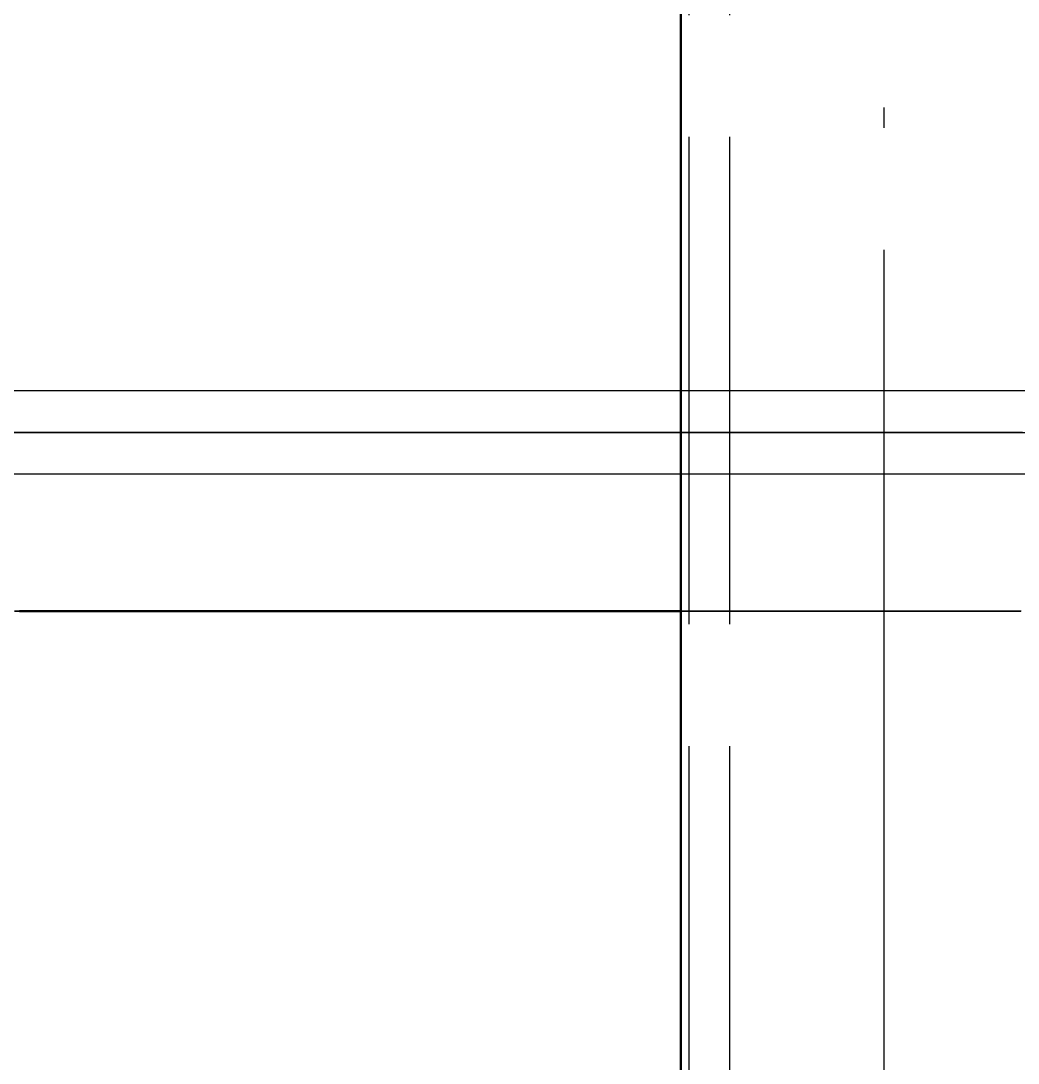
# Model space of a CAD drawing. Header units: millimetres. Extents: x 0 to 594, y 0 to 420.
# Drawn here: x 187.59 to 193.72, y 333.62 to 340.03 of the extents above; entities that cross this region are included whole.
import ezdxf

# ---------------------------------------------------------------- set-up
doc = ezdxf.new("R2010")
doc.units = ezdxf.units.MM
doc.linetypes.add('ISO02-TRAZOS', pattern=[3.75, 3, -0.75])
doc.linetypes.add('ISO04-TRAZO-PUNTO', pattern=[7.625, 6, -0.75, 0.125, -0.75])
for name, color, linetype, lineweight in [('01-VISIBLE', 7, 'CONTINUOUS', 50), ('02-OCULTA', 4, 'ISO02-TRAZOS', 25), ('03-EJE', 1, 'ISO04-TRAZO-PUNTO', 25)]:
    doc.layers.add(name, color=color, linetype=linetype, lineweight=lineweight)

msp = doc.modelspace()

# ---------------------------------------------------------------- linework, layer by layer
at = {"layer": '01-VISIBLE'}
msp.add_line((191.6497, 348.6066), (191.6497, 318.8), dxfattribs=at)
msp.add_lwpolyline([(187.5786, 336.4), (187.6289, 336.4), (187.6792, 336.4), (187.7294, 336.4), (187.7797, 336.4), (187.8299, 336.4), (187.8802, 336.4), (187.9305, 336.4), (187.9807, 336.4), (188.031, 336.4), (188.0812, 336.4), (188.1315, 336.4), (188.1818, 336.4), (188.232, 336.4), (188.2823, 336.4), (188.3325, 336.4), (188.3828, 336.4), (188.4331, 336.4), (188.4833, 336.4), (188.5336, 336.4), (188.5838, 336.4), (188.6341, 336.4), (188.6844, 336.4), (188.7346, 336.4), (188.7849, 336.4), (188.8351, 336.4), (188.8854, 336.4), (188.9357, 336.4), (188.9859, 336.4), (189.0362, 336.4), (189.0865, 336.4), (189.1367, 336.4), (189.187, 336.4), (189.2372, 336.4), (189.2875, 336.4), (189.3378, 336.4), (189.388, 336.4), (189.4383, 336.4), (189.4885, 336.4), (189.5388, 336.4), (189.5891, 336.4), (189.6393, 336.4), (189.6896, 336.4), (189.7398, 336.4), (189.7901, 336.4), (189.8404, 336.4), (189.8906, 336.4), (189.9409, 336.4), (189.9911, 336.4), (190.0414, 336.4), (190.0917, 336.4), (190.1419, 336.4), (190.1922, 336.4), (190.2424, 336.4), (190.2927, 336.4), (190.343, 336.4), (190.3932, 336.4), (190.4435, 336.4), (190.4937, 336.4), (190.544, 336.4), (190.5943, 336.4), (190.6445, 336.4), (190.6948, 336.4), (190.745, 336.4), (190.7953, 336.4), (190.8456, 336.4), (190.8958, 336.4), (190.9461, 336.4), (190.9963, 336.4), (191.0466, 336.4), (191.0969, 336.4), (191.1471, 336.4), (191.1974, 336.4), (191.2476, 336.4), (191.2979, 336.4), (191.3482, 336.4), (191.3984, 336.4), (191.4487, 336.4), (191.4989, 336.4), (191.5492, 336.4), (191.5995, 336.4), (191.6497, 336.4)], dxfattribs=at)
at = {"layer": '02-OCULTA'}
for p, q in [((191.6997, 276.32), (191.6997, 349.7466)), ((191.9497, 276.32), (191.9497, 349.7466))]:
    msp.add_line(p, q, dxfattribs=at)
for points in [[(193.7709, 337.756), (193.6917, 337.756), (193.6125, 337.756), (193.5333, 337.756), (193.4541, 337.756), (193.3749, 337.756), (193.2957, 337.756), (193.2165, 337.756), (193.1373, 337.756), (193.0581, 337.756), (192.9789, 337.756), (192.8997, 337.756), (192.8205, 337.756), (192.7413, 337.756), (192.6621, 337.756), (192.5829, 337.756), (192.5037, 337.756), (192.4245, 337.756), (192.3453, 337.756), (192.2661, 337.756), (192.1869, 337.756), (192.1077, 337.756), (192.0285, 337.756), (191.9493, 337.756), (191.8701, 337.756), (191.7909, 337.756), (191.7117, 337.756), (191.6325, 337.756), (191.5533, 337.756), (191.4741, 337.756), (191.3949, 337.756), (191.3157, 337.756), (191.2365, 337.756), (191.1573, 337.756), (191.0781, 337.756), (190.9989, 337.756), (190.9197, 337.756), (190.8405, 337.756), (190.7613, 337.756), (190.6821, 337.756), (190.6029, 337.756), (190.5237, 337.756), (190.4445, 337.756), (190.3653, 337.756), (190.2861, 337.756), (190.2069, 337.756), (190.1277, 337.756), (190.0485, 337.756), (189.9693, 337.756), (189.8901, 337.756), (189.8109, 337.756), (189.7317, 337.756), (189.6525, 337.756), (189.5733, 337.756), (189.4941, 337.756), (189.4149, 337.756), (189.3357, 337.756), (189.2565, 337.756), (189.1773, 337.756), (189.0981, 337.756), (189.0189, 337.756), (188.9397, 337.756), (188.8605, 337.756), (188.7813, 337.756), (188.7021, 337.756), (188.6229, 337.756), (188.5437, 337.756), (188.4645, 337.756), (188.3853, 337.756), (188.3061, 337.756), (188.2269, 337.756), (188.1477, 337.756), (188.0685, 337.756), (187.9893, 337.756), (187.9101, 337.756), (187.8309, 337.756), (187.7517, 337.756), (187.6725, 337.756), (187.5933, 337.756), (187.5141, 337.756)], [(192.8997, 337.756), (192.8496, 337.756), (192.7995, 337.756), (192.7493, 337.756), (192.6992, 337.756), (192.6491, 337.756), (192.599, 337.756), (192.5488, 337.756), (192.4987, 337.756), (192.4486, 337.756), (192.3984, 337.756), (192.3483, 337.756), (192.2982, 337.756), (192.2481, 337.756), (192.1979, 337.756), (192.1478, 337.756), (192.0977, 337.756), (192.0476, 337.756), (191.9974, 337.756), (191.9473, 337.756), (191.8972, 337.756), (191.8471, 337.756), (191.7969, 337.756), (191.7468, 337.756), (191.6967, 337.756), (191.6465, 337.756), (191.5964, 337.756), (191.5463, 337.756), (191.4962, 337.756), (191.446, 337.756), (191.3959, 337.756), (191.3458, 337.756), (191.2957, 337.756), (191.2455, 337.756), (191.1954, 337.756), (191.1453, 337.756), (191.0952, 337.756), (191.045, 337.756), (190.9949, 337.756), (190.9448, 337.756), (190.8947, 337.756), (190.8445, 337.756), (190.7944, 337.756), (190.7443, 337.756), (190.6941, 337.756), (190.644, 337.756), (190.5939, 337.756), (190.5438, 337.756), (190.4936, 337.756), (190.4435, 337.756), (190.3934, 337.756), (190.3433, 337.756), (190.2931, 337.756), (190.243, 337.756), (190.1929, 337.756), (190.1428, 337.756), (190.0926, 337.756), (190.0425, 337.756), (189.9924, 337.756), (189.9422, 337.756), (189.8921, 337.756), (189.842, 337.756), (189.7919, 337.756), (189.7417, 337.756), (189.6916, 337.756), (189.6415, 337.756), (189.5914, 337.756), (189.5412, 337.756), (189.4911, 337.756), (189.441, 337.756), (189.3909, 337.756), (189.3407, 337.756), (189.2906, 337.756), (189.2405, 337.756), (189.1903, 337.756), (189.1402, 337.756), (189.0901, 337.756), (189.04, 337.756), (188.9898, 337.756), (188.9397, 337.756), (188.8896, 337.756), (188.8395, 337.756), (188.7893, 337.756), (188.7392, 337.756), (188.6891, 337.756), (188.639, 337.756), (188.5888, 337.756), (188.5387, 337.756), (188.4886, 337.756), (188.4384, 337.756), (188.3883, 337.756), (188.3382, 337.756), (188.2881, 337.756), (188.2379, 337.756), (188.1878, 337.756), (188.1377, 337.756), (188.0876, 337.756), (188.0374, 337.756), (187.9873, 337.756), (187.9372, 337.756), (187.8871, 337.756), (187.8369, 337.756), (187.7868, 337.756), (187.7367, 337.756), (187.6865, 337.756), (187.6364, 337.756), (187.5863, 337.756)], [(193.7519, 337.756), (193.7017, 337.756), (193.6516, 337.756), (193.6015, 337.756), (193.5514, 337.756), (193.5012, 337.756), (193.4511, 337.756), (193.401, 337.756), (193.3509, 337.756), (193.3007, 337.756), (193.2506, 337.756), (193.2005, 337.756), (193.1503, 337.756), (193.1002, 337.756), (193.0501, 337.756), (193, 337.756), (192.9498, 337.756), (192.8997, 337.756)], [(192.8997, 337.5), (192.8496, 337.5), (192.7995, 337.5), (192.7494, 337.5), (192.6993, 337.5), (192.6492, 337.5), (192.5991, 337.5), (192.549, 337.5), (192.4989, 337.5), (192.4489, 337.5), (192.3988, 337.5), (192.3487, 337.5), (192.2986, 337.5), (192.2485, 337.5), (192.1984, 337.5), (192.1483, 337.5), (192.0982, 337.5), (192.0481, 337.5), (191.998, 337.5), (191.9479, 337.5), (191.8978, 337.5), (191.8477, 337.5), (191.7976, 337.5), (191.7475, 337.5), (191.6974, 337.5), (191.6473, 337.5), (191.5972, 337.5), (191.5471, 337.5), (191.497, 337.5), (191.4469, 337.5), (191.3968, 337.5), (191.3467, 337.5), (191.2966, 337.5), (191.2466, 337.5), (191.1965, 337.5), (191.1464, 337.5), (191.0963, 337.5), (191.0462, 337.5), (190.9961, 337.5), (190.946, 337.5), (190.8959, 337.5), (190.8458, 337.5), (190.7957, 337.5), (190.7456, 337.5), (190.6955, 337.5), (190.6454, 337.5), (190.5953, 337.5), (190.5452, 337.5), (190.4951, 337.5), (190.445, 337.5), (190.3949, 337.5), (190.3448, 337.5), (190.2947, 337.5), (190.2446, 337.5), (190.1945, 337.5), (190.1444, 337.5), (190.0943, 337.5), (190.0443, 337.5), (189.9942, 337.5), (189.9441, 337.5), (189.894, 337.5), (189.8439, 337.5), (189.7938, 337.5), (189.7437, 337.5), (189.6936, 337.5), (189.6435, 337.5), (189.5934, 337.5), (189.5433, 337.5), (189.4932, 337.5), (189.4431, 337.5), (189.393, 337.5), (189.3429, 337.5), (189.2928, 337.5), (189.2427, 337.5), (189.1926, 337.5), (189.1425, 337.5), (189.0924, 337.5), (189.0423, 337.5), (188.9922, 337.5), (188.9421, 337.5), (188.892, 337.5), (188.8419, 337.5), (188.7919, 337.5), (188.7418, 337.5), (188.6917, 337.5), (188.6416, 337.5), (188.5915, 337.5), (188.5414, 337.5), (188.4913, 337.5), (188.4412, 337.5), (188.3911, 337.5), (188.341, 337.5), (188.2909, 337.5), (188.2408, 337.5), (188.1907, 337.5), (188.1406, 337.5), (188.0905, 337.5), (188.0404, 337.5), (187.9903, 337.5), (187.9402, 337.5), (187.8901, 337.5), (187.84, 337.5), (187.7899, 337.5), (187.7398, 337.5), (187.6897, 337.5), (187.6396, 337.5), (187.5896, 337.5), (187.5395, 337.5)], [(192.8997, 337.5), (192.8496, 337.5), (192.7995, 337.5), (192.7494, 337.5), (192.6993, 337.5), (192.6492, 337.5), (192.5991, 337.5), (192.549, 337.5), (192.4989, 337.5), (192.4489, 337.5), (192.3988, 337.5), (192.3487, 337.5), (192.2986, 337.5), (192.2485, 337.5), (192.1984, 337.5), (192.1483, 337.5), (192.0982, 337.5), (192.0481, 337.5), (191.998, 337.5), (191.9479, 337.5), (191.8978, 337.5), (191.8477, 337.5), (191.7976, 337.5), (191.7475, 337.5), (191.6974, 337.5), (191.6473, 337.5), (191.5972, 337.5), (191.5471, 337.5), (191.497, 337.5), (191.4469, 337.5), (191.3968, 337.5), (191.3467, 337.5), (191.2966, 337.5), (191.2466, 337.5), (191.1965, 337.5), (191.1464, 337.5), (191.0963, 337.5), (191.0462, 337.5), (190.9961, 337.5), (190.946, 337.5), (190.8959, 337.5), (190.8458, 337.5), (190.7957, 337.5), (190.7456, 337.5), (190.6955, 337.5), (190.6454, 337.5), (190.5953, 337.5), (190.5452, 337.5), (190.4951, 337.5), (190.445, 337.5), (190.3949, 337.5), (190.3448, 337.5), (190.2947, 337.5), (190.2446, 337.5), (190.1945, 337.5), (190.1444, 337.5), (190.0943, 337.5), (190.0443, 337.5), (189.9942, 337.5), (189.9441, 337.5), (189.894, 337.5), (189.8439, 337.5), (189.7938, 337.5), (189.7437, 337.5), (189.6936, 337.5), (189.6435, 337.5), (189.5934, 337.5), (189.5433, 337.5), (189.4932, 337.5), (189.4431, 337.5), (189.393, 337.5), (189.3429, 337.5), (189.2928, 337.5), (189.2427, 337.5), (189.1926, 337.5), (189.1425, 337.5), (189.0924, 337.5), (189.0423, 337.5), (188.9922, 337.5), (188.9421, 337.5), (188.892, 337.5), (188.8419, 337.5), (188.7919, 337.5), (188.7418, 337.5), (188.6917, 337.5), (188.6416, 337.5), (188.5915, 337.5), (188.5414, 337.5), (188.4913, 337.5), (188.4412, 337.5), (188.3911, 337.5), (188.341, 337.5), (188.2909, 337.5), (188.2408, 337.5), (188.1907, 337.5), (188.1406, 337.5), (188.0905, 337.5), (188.0404, 337.5), (187.9903, 337.5), (187.9402, 337.5), (187.8901, 337.5), (187.84, 337.5), (187.7899, 337.5), (187.7398, 337.5), (187.6897, 337.5), (187.6396, 337.5), (187.5896, 337.5), (187.5395, 337.5)], [(187.5397, 337.5), (187.6197, 337.5), (187.6997, 337.5), (187.7797, 337.5), (187.8597, 337.5), (187.9397, 337.5), (188.0197, 337.5), (188.0997, 337.5), (188.1797, 337.5), (188.2597, 337.5), (188.3397, 337.5), (188.4197, 337.5), (188.4997, 337.5), (188.5797, 337.5), (188.6597, 337.5), (188.7397, 337.5), (188.8197, 337.5), (188.8997, 337.5), (188.9797, 337.5), (189.0597, 337.5), (189.1397, 337.5), (189.2197, 337.5), (189.2997, 337.5), (189.3797, 337.5), (189.4597, 337.5), (189.5397, 337.5), (189.6197, 337.5), (189.6997, 337.5), (189.7797, 337.5), (189.8597, 337.5), (189.9397, 337.5), (190.0197, 337.5), (190.0997, 337.5), (190.1797, 337.5), (190.2597, 337.5), (190.3397, 337.5), (190.4197, 337.5), (190.4997, 337.5), (190.5797, 337.5), (190.6597, 337.5), (190.7397, 337.5), (190.8197, 337.5), (190.8997, 337.5), (190.9797, 337.5), (191.0597, 337.5), (191.1397, 337.5), (191.2197, 337.5), (191.2997, 337.5), (191.3797, 337.5), (191.4597, 337.5), (191.5397, 337.5), (191.6197, 337.5), (191.6997, 337.5), (191.7797, 337.5), (191.8597, 337.5), (191.9397, 337.5), (192.0197, 337.5), (192.0997, 337.5), (192.1797, 337.5), (192.2597, 337.5), (192.3397, 337.5), (192.4197, 337.5), (192.4997, 337.5), (192.5797, 337.5), (192.6597, 337.5), (192.7397, 337.5), (192.8197, 337.5), (192.8997, 337.5), (192.9797, 337.5), (193.0597, 337.5), (193.1397, 337.5), (193.2197, 337.5), (193.2997, 337.5), (193.3797, 337.5), (193.4597, 337.5), (193.5397, 337.5), (193.6197, 337.5), (193.6997, 337.5), (193.7797, 337.5)], [(187.5397, 337.5), (187.6197, 337.5), (187.6997, 337.5), (187.7797, 337.5), (187.8597, 337.5), (187.9397, 337.5), (188.0197, 337.5), (188.0997, 337.5), (188.1797, 337.5), (188.2597, 337.5), (188.3397, 337.5), (188.4197, 337.5), (188.4997, 337.5), (188.5797, 337.5), (188.6597, 337.5), (188.7397, 337.5), (188.8197, 337.5), (188.8997, 337.5), (188.9797, 337.5), (189.0597, 337.5), (189.1397, 337.5), (189.2197, 337.5), (189.2997, 337.5), (189.3797, 337.5), (189.4597, 337.5), (189.5397, 337.5), (189.6197, 337.5), (189.6997, 337.5), (189.7797, 337.5), (189.8597, 337.5), (189.9397, 337.5), (190.0197, 337.5), (190.0997, 337.5), (190.1797, 337.5), (190.2597, 337.5), (190.3397, 337.5), (190.4197, 337.5), (190.4997, 337.5), (190.5797, 337.5), (190.6597, 337.5), (190.7397, 337.5), (190.8197, 337.5), (190.8997, 337.5), (190.9797, 337.5), (191.0597, 337.5), (191.1397, 337.5), (191.2197, 337.5), (191.2997, 337.5), (191.3797, 337.5), (191.4597, 337.5), (191.5397, 337.5), (191.6197, 337.5), (191.6997, 337.5), (191.7797, 337.5), (191.8597, 337.5), (191.9397, 337.5), (192.0197, 337.5), (192.0997, 337.5), (192.1797, 337.5), (192.2597, 337.5), (192.3397, 337.5), (192.4197, 337.5), (192.4997, 337.5), (192.5797, 337.5), (192.6597, 337.5), (192.7397, 337.5), (192.8197, 337.5), (192.8997, 337.5), (192.9797, 337.5), (193.0597, 337.5), (193.1397, 337.5), (193.2197, 337.5), (193.2997, 337.5), (193.3797, 337.5), (193.4597, 337.5), (193.5397, 337.5), (193.6197, 337.5), (193.6997, 337.5), (193.7797, 337.5)], [(192.8997, 337.5), (192.8497, 337.5), (192.7997, 337.5), (192.7497, 337.5), (192.6997, 337.5), (192.6497, 337.5), (192.5997, 337.5), (192.5497, 337.5), (192.4997, 337.5), (192.4497, 337.5), (192.3997, 337.5), (192.3497, 337.5), (192.2997, 337.5), (192.2497, 337.5), (192.1997, 337.5), (192.1497, 337.5), (192.0997, 337.5), (192.0497, 337.5), (191.9997, 337.5), (191.9497, 337.5), (191.8997, 337.5), (191.8497, 337.5), (191.7997, 337.5), (191.7497, 337.5), (191.6997, 337.5), (191.6497, 337.5), (191.5997, 337.5), (191.5497, 337.5), (191.4997, 337.5), (191.4497, 337.5), (191.3997, 337.5), (191.3497, 337.5), (191.2997, 337.5), (191.2497, 337.5), (191.1997, 337.5), (191.1497, 337.5), (191.0997, 337.5), (191.0497, 337.5), (190.9997, 337.5), (190.9497, 337.5), (190.8997, 337.5), (190.8497, 337.5), (190.7997, 337.5), (190.7497, 337.5), (190.6997, 337.5), (190.6497, 337.5), (190.5997, 337.5), (190.5497, 337.5), (190.4997, 337.5), (190.4497, 337.5), (190.3997, 337.5), (190.3497, 337.5), (190.2997, 337.5), (190.2497, 337.5), (190.1997, 337.5), (190.1497, 337.5), (190.0997, 337.5), (190.0497, 337.5), (189.9997, 337.5), (189.9497, 337.5), (189.8997, 337.5), (189.8497, 337.5), (189.7997, 337.5), (189.7497, 337.5), (189.6997, 337.5), (189.6497, 337.5), (189.5997, 337.5), (189.5497, 337.5), (189.4997, 337.5), (189.4497, 337.5), (189.3997, 337.5), (189.3497, 337.5), (189.2997, 337.5), (189.2497, 337.5), (189.1997, 337.5), (189.1497, 337.5), (189.0997, 337.5), (189.0497, 337.5), (188.9997, 337.5), (188.9497, 337.5), (188.8997, 337.5), (188.8497, 337.5), (188.7997, 337.5), (188.7497, 337.5), (188.6997, 337.5), (188.6497, 337.5), (188.5997, 337.5), (188.5497, 337.5), (188.4997, 337.5), (188.4497, 337.5), (188.3997, 337.5), (188.3497, 337.5), (188.2997, 337.5), (188.2497, 337.5), (188.1997, 337.5), (188.1497, 337.5), (188.0997, 337.5), (188.0497, 337.5), (187.9997, 337.5), (187.9497, 337.5), (187.8997, 337.5), (187.8497, 337.5), (187.7997, 337.5), (187.7497, 337.5), (187.6997, 337.5), (187.6497, 337.5), (187.5997, 337.5), (187.5497, 337.5)], [(192.8997, 337.5), (192.8497, 337.5), (192.7997, 337.5), (192.7497, 337.5), (192.6997, 337.5), (192.6497, 337.5), (192.5997, 337.5), (192.5497, 337.5), (192.4997, 337.5), (192.4497, 337.5), (192.3997, 337.5), (192.3497, 337.5), (192.2997, 337.5), (192.2497, 337.5), (192.1997, 337.5), (192.1497, 337.5), (192.0997, 337.5), (192.0497, 337.5), (191.9997, 337.5), (191.9497, 337.5), (191.8997, 337.5), (191.8497, 337.5), (191.7997, 337.5), (191.7497, 337.5), (191.6997, 337.5), (191.6497, 337.5), (191.5997, 337.5), (191.5497, 337.5), (191.4997, 337.5), (191.4497, 337.5), (191.3997, 337.5), (191.3497, 337.5), (191.2997, 337.5), (191.2497, 337.5), (191.1997, 337.5), (191.1497, 337.5), (191.0997, 337.5), (191.0497, 337.5), (190.9997, 337.5), (190.9497, 337.5), (190.8997, 337.5), (190.8497, 337.5), (190.7997, 337.5), (190.7497, 337.5), (190.6997, 337.5), (190.6497, 337.5), (190.5997, 337.5), (190.5497, 337.5), (190.4997, 337.5), (190.4497, 337.5), (190.3997, 337.5), (190.3497, 337.5), (190.2997, 337.5), (190.2497, 337.5), (190.1997, 337.5), (190.1497, 337.5), (190.0997, 337.5), (190.0497, 337.5), (189.9997, 337.5), (189.9497, 337.5), (189.8997, 337.5), (189.8497, 337.5), (189.7997, 337.5), (189.7497, 337.5), (189.6997, 337.5), (189.6497, 337.5), (189.5997, 337.5), (189.5497, 337.5), (189.4997, 337.5), (189.4497, 337.5), (189.3997, 337.5), (189.3497, 337.5), (189.2997, 337.5), (189.2497, 337.5), (189.1997, 337.5), (189.1497, 337.5), (189.0997, 337.5), (189.0497, 337.5), (188.9997, 337.5), (188.9497, 337.5), (188.8997, 337.5), (188.8497, 337.5), (188.7997, 337.5), (188.7497, 337.5), (188.6997, 337.5), (188.6497, 337.5), (188.5997, 337.5), (188.5497, 337.5), (188.4997, 337.5), (188.4497, 337.5), (188.3997, 337.5), (188.3497, 337.5), (188.2997, 337.5), (188.2497, 337.5), (188.1997, 337.5), (188.1497, 337.5), (188.0997, 337.5), (188.0497, 337.5), (187.9997, 337.5), (187.9497, 337.5), (187.8997, 337.5), (187.8497, 337.5), (187.7997, 337.5), (187.7497, 337.5), (187.6997, 337.5), (187.6497, 337.5), (187.5997, 337.5), (187.5497, 337.5)], [(187.5685, 337.5), (187.6469, 337.5), (187.7253, 337.5), (187.8037, 337.5), (187.8821, 337.5), (187.9605, 337.5), (188.0389, 337.5), (188.1173, 337.5), (188.1957, 337.5), (188.2741, 337.5), (188.3525, 337.5), (188.4309, 337.5), (188.5093, 337.5), (188.5877, 337.5), (188.6661, 337.5), (188.7445, 337.5), (188.8229, 337.5), (188.9013, 337.5), (188.9797, 337.5), (189.0581, 337.5), (189.1365, 337.5), (189.2149, 337.5), (189.2933, 337.5), (189.3717, 337.5), (189.4501, 337.5), (189.5285, 337.5), (189.6069, 337.5), (189.6853, 337.5), (189.7637, 337.5), (189.8421, 337.5), (189.9205, 337.5), (189.9989, 337.5), (190.0773, 337.5), (190.1557, 337.5), (190.2341, 337.5), (190.3125, 337.5), (190.3909, 337.5), (190.4693, 337.5), (190.5477, 337.5), (190.6261, 337.5), (190.7045, 337.5), (190.7829, 337.5), (190.8613, 337.5), (190.9397, 337.5), (191.0181, 337.5), (191.0965, 337.5), (191.1749, 337.5), (191.2533, 337.5), (191.3317, 337.5), (191.4101, 337.5), (191.4885, 337.5), (191.5669, 337.5), (191.6453, 337.5), (191.7237, 337.5), (191.8021, 337.5), (191.8805, 337.5), (191.9589, 337.5), (192.0373, 337.5), (192.1157, 337.5), (192.1941, 337.5), (192.2725, 337.5), (192.3509, 337.5), (192.4293, 337.5), (192.5077, 337.5), (192.5861, 337.5), (192.6645, 337.5), (192.7429, 337.5), (192.8213, 337.5), (192.8997, 337.5), (192.9781, 337.5), (193.0565, 337.5), (193.1349, 337.5), (193.2133, 337.5), (193.2917, 337.5), (193.3701, 337.5), (193.4485, 337.5), (193.5269, 337.5), (193.6053, 337.5), (193.6837, 337.5), (193.7621, 337.5)], [(187.5685, 337.5), (187.6469, 337.5), (187.7253, 337.5), (187.8037, 337.5), (187.8821, 337.5), (187.9605, 337.5), (188.0389, 337.5), (188.1173, 337.5), (188.1957, 337.5), (188.2741, 337.5), (188.3525, 337.5), (188.4309, 337.5), (188.5093, 337.5), (188.5877, 337.5), (188.6661, 337.5), (188.7445, 337.5), (188.8229, 337.5), (188.9013, 337.5), (188.9797, 337.5), (189.0581, 337.5), (189.1365, 337.5), (189.2149, 337.5), (189.2933, 337.5), (189.3717, 337.5), (189.4501, 337.5), (189.5285, 337.5), (189.6069, 337.5), (189.6853, 337.5), (189.7637, 337.5), (189.8421, 337.5), (189.9205, 337.5), (189.9989, 337.5), (190.0773, 337.5), (190.1557, 337.5), (190.2341, 337.5), (190.3125, 337.5), (190.3909, 337.5), (190.4693, 337.5), (190.5477, 337.5), (190.6261, 337.5), (190.7045, 337.5), (190.7829, 337.5), (190.8613, 337.5), (190.9397, 337.5), (191.0181, 337.5), (191.0965, 337.5), (191.1749, 337.5), (191.2533, 337.5), (191.3317, 337.5), (191.4101, 337.5), (191.4885, 337.5), (191.5669, 337.5), (191.6453, 337.5), (191.7237, 337.5), (191.8021, 337.5), (191.8805, 337.5), (191.9589, 337.5), (192.0373, 337.5), (192.1157, 337.5), (192.1941, 337.5), (192.2725, 337.5), (192.3509, 337.5), (192.4293, 337.5), (192.5077, 337.5), (192.5861, 337.5), (192.6645, 337.5), (192.7429, 337.5), (192.8213, 337.5), (192.8997, 337.5), (192.9781, 337.5), (193.0565, 337.5), (193.1349, 337.5), (193.2133, 337.5), (193.2917, 337.5), (193.3701, 337.5), (193.4485, 337.5), (193.5269, 337.5), (193.6053, 337.5), (193.6837, 337.5), (193.7621, 337.5)], [(193.7497, 337.5), (193.6997, 337.5), (193.6497, 337.5), (193.5997, 337.5), (193.5497, 337.5), (193.4997, 337.5), (193.4497, 337.5), (193.3997, 337.5), (193.3497, 337.5), (193.2997, 337.5), (193.2497, 337.5), (193.1997, 337.5), (193.1497, 337.5), (193.0997, 337.5), (193.0497, 337.5), (192.9997, 337.5), (192.9497, 337.5), (192.8997, 337.5)], [(193.7513, 337.5), (193.7012, 337.5), (193.6512, 337.5), (193.6011, 337.5), (193.551, 337.5), (193.5009, 337.5), (193.4508, 337.5), (193.4007, 337.5), (193.3506, 337.5), (193.3005, 337.5), (193.2504, 337.5), (193.2003, 337.5), (193.1502, 337.5), (193.1001, 337.5), (193.05, 337.5), (192.9999, 337.5), (192.9498, 337.5), (192.8997, 337.5)], [(193.7497, 337.5), (193.6997, 337.5), (193.6497, 337.5), (193.5997, 337.5), (193.5497, 337.5), (193.4997, 337.5), (193.4497, 337.5), (193.3997, 337.5), (193.3497, 337.5), (193.2997, 337.5), (193.2497, 337.5), (193.1997, 337.5), (193.1497, 337.5), (193.0997, 337.5), (193.0497, 337.5), (192.9997, 337.5), (192.9497, 337.5), (192.8997, 337.5)], [(193.7513, 337.5), (193.7012, 337.5), (193.6512, 337.5), (193.6011, 337.5), (193.551, 337.5), (193.5009, 337.5), (193.4508, 337.5), (193.4007, 337.5), (193.3506, 337.5), (193.3005, 337.5), (193.2504, 337.5), (193.2003, 337.5), (193.1502, 337.5), (193.1001, 337.5), (193.05, 337.5), (192.9999, 337.5), (192.9498, 337.5), (192.8997, 337.5)], [(193.7709, 337.244), (193.6917, 337.244), (193.6125, 337.244), (193.5333, 337.244), (193.4541, 337.244), (193.3749, 337.244), (193.2957, 337.244), (193.2165, 337.244), (193.1373, 337.244), (193.0581, 337.244), (192.9789, 337.244), (192.8997, 337.244), (192.8205, 337.244), (192.7413, 337.244), (192.6621, 337.244), (192.5829, 337.244), (192.5037, 337.244), (192.4245, 337.244), (192.3453, 337.244), (192.2661, 337.244), (192.1869, 337.244), (192.1077, 337.244), (192.0285, 337.244), (191.9493, 337.244), (191.8701, 337.244), (191.7909, 337.244), (191.7117, 337.244), (191.6325, 337.244), (191.5533, 337.244), (191.4741, 337.244), (191.3949, 337.244), (191.3157, 337.244), (191.2365, 337.244), (191.1573, 337.244), (191.0781, 337.244), (190.9989, 337.244), (190.9197, 337.244), (190.8405, 337.244), (190.7613, 337.244), (190.6821, 337.244), (190.6029, 337.244), (190.5237, 337.244), (190.4445, 337.244), (190.3653, 337.244), (190.2861, 337.244), (190.2069, 337.244), (190.1277, 337.244), (190.0485, 337.244), (189.9693, 337.244), (189.8901, 337.244), (189.8109, 337.244), (189.7317, 337.244), (189.6525, 337.244), (189.5733, 337.244), (189.4941, 337.244), (189.4149, 337.244), (189.3357, 337.244), (189.2565, 337.244), (189.1773, 337.244), (189.0981, 337.244), (189.0189, 337.244), (188.9397, 337.244), (188.8605, 337.244), (188.7813, 337.244), (188.7021, 337.244), (188.6229, 337.244), (188.5437, 337.244), (188.4645, 337.244), (188.3853, 337.244), (188.3061, 337.244), (188.2269, 337.244), (188.1477, 337.244), (188.0685, 337.244), (187.9893, 337.244), (187.9101, 337.244), (187.8309, 337.244), (187.7517, 337.244), (187.6725, 337.244), (187.5933, 337.244), (187.5141, 337.244)], [(192.8997, 337.244), (192.8496, 337.244), (192.7995, 337.244), (192.7493, 337.244), (192.6992, 337.244), (192.6491, 337.244), (192.599, 337.244), (192.5488, 337.244), (192.4987, 337.244), (192.4486, 337.244), (192.3984, 337.244), (192.3483, 337.244), (192.2982, 337.244), (192.2481, 337.244), (192.1979, 337.244), (192.1478, 337.244), (192.0977, 337.244), (192.0476, 337.244), (191.9974, 337.244), (191.9473, 337.244), (191.8972, 337.244), (191.8471, 337.244), (191.7969, 337.244), (191.7468, 337.244), (191.6967, 337.244), (191.6465, 337.244), (191.5964, 337.244), (191.5463, 337.244), (191.4962, 337.244), (191.446, 337.244), (191.3959, 337.244), (191.3458, 337.244), (191.2957, 337.244), (191.2455, 337.244), (191.1954, 337.244), (191.1453, 337.244), (191.0952, 337.244), (191.045, 337.244), (190.9949, 337.244), (190.9448, 337.244), (190.8947, 337.244), (190.8445, 337.244), (190.7944, 337.244), (190.7443, 337.244), (190.6941, 337.244), (190.644, 337.244), (190.5939, 337.244), (190.5438, 337.244), (190.4936, 337.244), (190.4435, 337.244), (190.3934, 337.244), (190.3433, 337.244), (190.2931, 337.244), (190.243, 337.244), (190.1929, 337.244), (190.1428, 337.244), (190.0926, 337.244), (190.0425, 337.244), (189.9924, 337.244), (189.9422, 337.244), (189.8921, 337.244), (189.842, 337.244), (189.7919, 337.244), (189.7417, 337.244), (189.6916, 337.244), (189.6415, 337.244), (189.5914, 337.244), (189.5412, 337.244), (189.4911, 337.244), (189.441, 337.244), (189.3909, 337.244), (189.3407, 337.244), (189.2906, 337.244), (189.2405, 337.244), (189.1903, 337.244), (189.1402, 337.244), (189.0901, 337.244), (189.04, 337.244), (188.9898, 337.244), (188.9397, 337.244), (188.8896, 337.244), (188.8395, 337.244), (188.7893, 337.244), (188.7392, 337.244), (188.6891, 337.244), (188.639, 337.244), (188.5888, 337.244), (188.5387, 337.244), (188.4886, 337.244), (188.4384, 337.244), (188.3883, 337.244), (188.3382, 337.244), (188.2881, 337.244), (188.2379, 337.244), (188.1878, 337.244), (188.1377, 337.244), (188.0876, 337.244), (188.0374, 337.244), (187.9873, 337.244), (187.9372, 337.244), (187.8871, 337.244), (187.8369, 337.244), (187.7868, 337.244), (187.7367, 337.244), (187.6865, 337.244), (187.6364, 337.244), (187.5863, 337.244)], [(193.7519, 337.244), (193.7017, 337.244), (193.6516, 337.244), (193.6015, 337.244), (193.5514, 337.244), (193.5012, 337.244), (193.4511, 337.244), (193.401, 337.244), (193.3509, 337.244), (193.3007, 337.244), (193.2506, 337.244), (193.2005, 337.244), (193.1503, 337.244), (193.1002, 337.244), (193.0501, 337.244), (193, 337.244), (192.9498, 337.244), (192.8997, 337.244)], [(187.547, 336.4), (187.6032, 336.4), (187.6595, 336.4), (187.7157, 336.4), (187.7719, 336.4), (187.8281, 336.4), (187.8843, 336.4), (187.9405, 336.4), (187.9968, 336.4), (188.053, 336.4), (188.1092, 336.4), (188.1654, 336.4), (188.2216, 336.4), (188.2778, 336.4), (188.3341, 336.4), (188.3903, 336.4), (188.4465, 336.4), (188.5027, 336.4), (188.5589, 336.4), (188.6152, 336.4), (188.6714, 336.4), (188.7276, 336.4), (188.7838, 336.4), (188.84, 336.4), (188.8962, 336.4), (188.9525, 336.4), (189.0087, 336.4), (189.0649, 336.4), (189.1211, 336.4), (189.1773, 336.4), (189.2335, 336.4), (189.2898, 336.4), (189.346, 336.4), (189.4022, 336.4), (189.4584, 336.4), (189.5146, 336.4), (189.5709, 336.4), (189.6271, 336.4), (189.6833, 336.4), (189.7395, 336.4), (189.7957, 336.4), (189.8519, 336.4), (189.9082, 336.4), (189.9644, 336.4), (190.0206, 336.4), (190.0768, 336.4), (190.133, 336.4), (190.1892, 336.4), (190.2455, 336.4), (190.3017, 336.4), (190.3579, 336.4), (190.4141, 336.4), (190.4703, 336.4), (190.5266, 336.4), (190.5828, 336.4), (190.639, 336.4), (190.6952, 336.4), (190.7514, 336.4), (190.8076, 336.4), (190.8639, 336.4), (190.9201, 336.4), (190.9763, 336.4), (191.0325, 336.4), (191.0887, 336.4), (191.1449, 336.4), (191.2012, 336.4), (191.2574, 336.4), (191.3136, 336.4), (191.3698, 336.4), (191.426, 336.4), (191.4823, 336.4), (191.5385, 336.4), (191.5947, 336.4), (191.6509, 336.4), (191.7071, 336.4), (191.7633, 336.4), (191.8196, 336.4), (191.8758, 336.4), (191.932, 336.4), (191.9882, 336.4), (192.0444, 336.4), (192.1006, 336.4), (192.1569, 336.4), (192.2131, 336.4), (192.2693, 336.4), (192.3255, 336.4), (192.3817, 336.4), (192.438, 336.4), (192.4942, 336.4), (192.5504, 336.4), (192.6066, 336.4), (192.6628, 336.4), (192.719, 336.4), (192.7753, 336.4), (192.8315, 336.4), (192.8877, 336.4), (192.9439, 336.4), (193.0001, 336.4), (193.0563, 336.4), (193.1126, 336.4), (193.1688, 336.4), (193.225, 336.4), (193.2812, 336.4), (193.3374, 336.4), (193.3937, 336.4), (193.4499, 336.4), (193.5061, 336.4), (193.5623, 336.4), (193.6185, 336.4), (193.6747, 336.4), (193.731, 336.4)], [(193.731, 336.4), (193.6747, 336.4), (193.6185, 336.4), (193.5623, 336.4), (193.5061, 336.4), (193.4499, 336.4), (193.3937, 336.4), (193.3374, 336.4), (193.2812, 336.4), (193.225, 336.4), (193.1688, 336.4), (193.1126, 336.4), (193.0563, 336.4), (193.0001, 336.4), (192.9439, 336.4), (192.8877, 336.4), (192.8315, 336.4), (192.7753, 336.4), (192.719, 336.4), (192.6628, 336.4), (192.6066, 336.4), (192.5504, 336.4), (192.4942, 336.4), (192.438, 336.4), (192.3817, 336.4), (192.3255, 336.4), (192.2693, 336.4), (192.2131, 336.4), (192.1569, 336.4), (192.1006, 336.4), (192.0444, 336.4), (191.9882, 336.4), (191.932, 336.4), (191.8758, 336.4), (191.8196, 336.4), (191.7633, 336.4), (191.7071, 336.4), (191.6509, 336.4), (191.5947, 336.4), (191.5385, 336.4), (191.4823, 336.4), (191.426, 336.4), (191.3698, 336.4), (191.3136, 336.4), (191.2574, 336.4), (191.2012, 336.4), (191.1449, 336.4), (191.0887, 336.4), (191.0325, 336.4), (190.9763, 336.4), (190.9201, 336.4), (190.8639, 336.4), (190.8076, 336.4), (190.7514, 336.4), (190.6952, 336.4), (190.639, 336.4), (190.5828, 336.4), (190.5266, 336.4), (190.4703, 336.4), (190.4141, 336.4), (190.3579, 336.4), (190.3017, 336.4), (190.2455, 336.4), (190.1892, 336.4), (190.133, 336.4), (190.0768, 336.4), (190.0206, 336.4), (189.9644, 336.4), (189.9082, 336.4), (189.8519, 336.4), (189.7957, 336.4), (189.7395, 336.4), (189.6833, 336.4), (189.6271, 336.4), (189.5709, 336.4), (189.5146, 336.4), (189.4584, 336.4), (189.4022, 336.4), (189.346, 336.4), (189.2898, 336.4), (189.2335, 336.4), (189.1773, 336.4), (189.1211, 336.4), (189.0649, 336.4), (189.0087, 336.4), (188.9525, 336.4), (188.8962, 336.4), (188.84, 336.4), (188.7838, 336.4), (188.7276, 336.4), (188.6714, 336.4), (188.6152, 336.4), (188.5589, 336.4), (188.5027, 336.4), (188.4465, 336.4), (188.3903, 336.4), (188.3341, 336.4), (188.2778, 336.4), (188.2216, 336.4), (188.1654, 336.4), (188.1092, 336.4), (188.053, 336.4), (187.9968, 336.4), (187.9405, 336.4), (187.8843, 336.4), (187.8281, 336.4), (187.7719, 336.4), (187.7157, 336.4), (187.6595, 336.4), (187.6032, 336.4), (187.547, 336.4)], [(193.7433, 336.4), (193.6861, 336.4), (193.6289, 336.4), (193.5717, 336.4), (193.5146, 336.4), (193.4574, 336.4), (193.4002, 336.4), (193.343, 336.4), (193.2858, 336.4), (193.2286, 336.4), (193.1714, 336.4), (193.1142, 336.4), (193.057, 336.4), (192.9998, 336.4), (192.9426, 336.4), (192.8854, 336.4), (192.8282, 336.4), (192.771, 336.4), (192.7139, 336.4), (192.6567, 336.4), (192.5995, 336.4), (192.5423, 336.4), (192.4851, 336.4), (192.4279, 336.4), (192.3707, 336.4), (192.3135, 336.4), (192.2563, 336.4), (192.1991, 336.4), (192.1419, 336.4), (192.0847, 336.4), (192.0275, 336.4), (191.9704, 336.4), (191.9132, 336.4), (191.856, 336.4), (191.7988, 336.4), (191.7416, 336.4), (191.6844, 336.4), (191.6272, 336.4), (191.57, 336.4), (191.5128, 336.4), (191.4556, 336.4), (191.3984, 336.4), (191.3412, 336.4), (191.284, 336.4), (191.2268, 336.4), (191.1697, 336.4), (191.1125, 336.4), (191.0553, 336.4), (190.9981, 336.4), (190.9409, 336.4), (190.8837, 336.4), (190.8265, 336.4), (190.7693, 336.4), (190.7121, 336.4), (190.6549, 336.4), (190.5977, 336.4), (190.5405, 336.4), (190.4833, 336.4), (190.4261, 336.4), (190.369, 336.4), (190.3118, 336.4), (190.2546, 336.4), (190.1974, 336.4), (190.1402, 336.4), (190.083, 336.4), (190.0258, 336.4), (189.9686, 336.4), (189.9114, 336.4), (189.8542, 336.4), (189.797, 336.4), (189.7398, 336.4), (189.6826, 336.4), (189.6255, 336.4), (189.5683, 336.4), (189.5111, 336.4), (189.4539, 336.4), (189.3967, 336.4), (189.3395, 336.4), (189.2823, 336.4), (189.2251, 336.4), (189.1679, 336.4), (189.1107, 336.4), (189.0535, 336.4), (188.9963, 336.4), (188.9391, 336.4), (188.8819, 336.4), (188.8248, 336.4), (188.7676, 336.4), (188.7104, 336.4), (188.6532, 336.4), (188.596, 336.4), (188.5388, 336.4), (188.4816, 336.4), (188.4244, 336.4), (188.3672, 336.4), (188.31, 336.4), (188.2528, 336.4), (188.1956, 336.4), (188.1384, 336.4), (188.0813, 336.4), (188.0241, 336.4), (187.9669, 336.4), (187.9097, 336.4), (187.8525, 336.4), (187.7953, 336.4), (187.7381, 336.4), (187.6809, 336.4), (187.6237, 336.4), (187.5665, 336.4)], [(191.6497, 336.4), (191.7007, 336.4), (191.7518, 336.4), (191.8028, 336.4), (191.8538, 336.4), (191.9048, 336.4), (191.9558, 336.4), (192.0069, 336.4), (192.0579, 336.4), (192.1089, 336.4), (192.1599, 336.4), (192.2109, 336.4), (192.262, 336.4), (192.313, 336.4), (192.364, 336.4), (192.415, 336.4), (192.466, 336.4), (192.5171, 336.4), (192.5681, 336.4), (192.6191, 336.4), (192.6701, 336.4), (192.7211, 336.4), (192.7722, 336.4), (192.8232, 336.4), (192.8742, 336.4), (192.9252, 336.4), (192.9762, 336.4), (193.0273, 336.4), (193.0783, 336.4), (193.1293, 336.4), (193.1803, 336.4), (193.2313, 336.4), (193.2824, 336.4), (193.3334, 336.4), (193.3844, 336.4), (193.4354, 336.4), (193.4864, 336.4), (193.5375, 336.4), (193.5885, 336.4), (193.6395, 336.4), (193.6905, 336.4), (193.7416, 336.4)]]:
    msp.add_lwpolyline(points, dxfattribs=at)
at = {"layer": '03-EJE'}
msp.add_line((192.8997, 264), (192.8997, 356.3666), dxfattribs=at)

doc.saveas('drawing.dxf')
